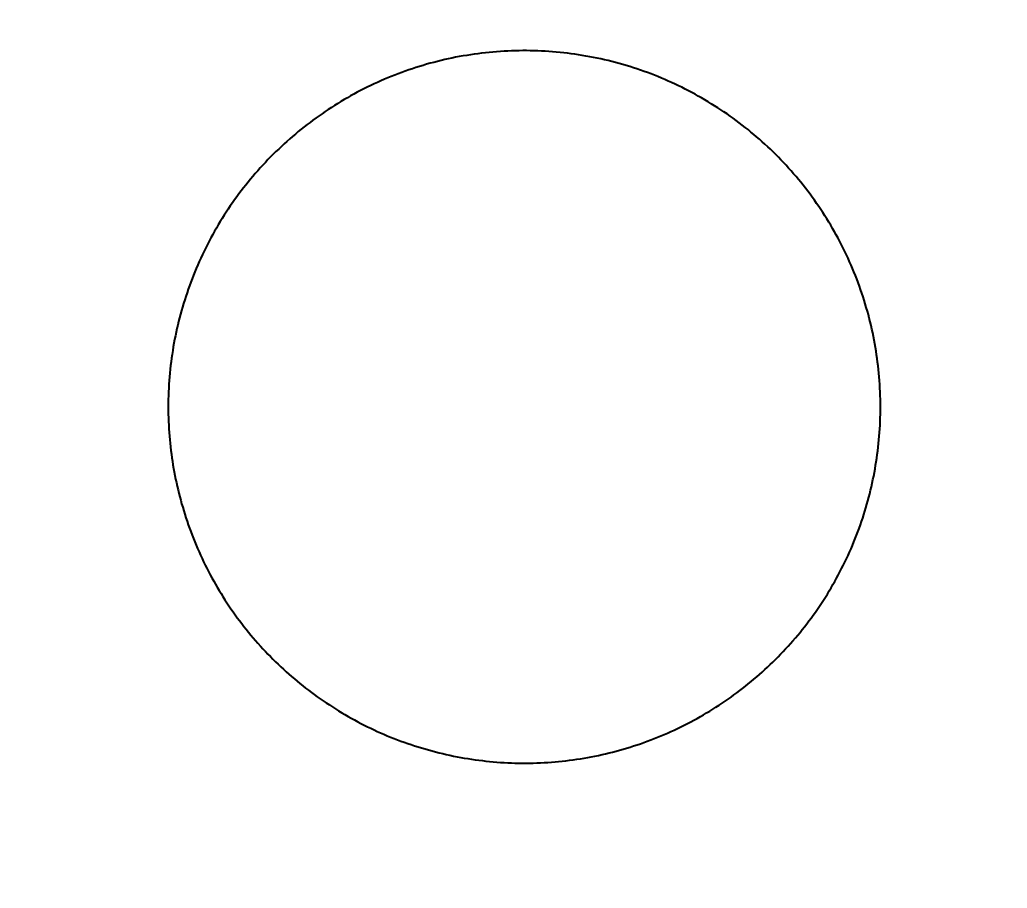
# Model space of a CAD drawing. Extents: x 0 to 420, y 0 to 297.
# Drawn here: x 125.72 to 131.27, y 162.24 to 167.11 of the extents above; entities that cross this region are included whole.
import ezdxf
from ezdxf.enums import TextEntityAlignment as Align

# ---------------------------------------------------------------- set-up
doc = ezdxf.new("R2010")
doc.units = 0
doc.header["$LTSCALE"] = 23.1
doc.layers.add('10000_FRONT', color=7, linetype='CONTINUOUS')
doc.layers.add('10100_DIM_FRONT', color=7, linetype='CONTINUOUS')
doc.dimstyles.get("Standard").update_dxf_attribs({"dimtxt": 2.5, "dimasz": 2.5, "dimexe": 1.25, "dimexo": 0.625, "dimtad": 1, "dimcen": 2.5, "dimazin": 3, "dimtfac": 1, "dimtmove": 0, "dimatfit": 3})

# ---------------------------------------------------------------- blocks, each defined once
blk = doc.blocks.new('*D1')
at = {"layer": '10100_DIM_FRONT', "linetype": 'CONTINUOUS'}
for p, q in [((110.808052, 190.739389), (110.808052, 134.086548)), ((146.308052, 190.739389), (146.308052, 134.086548)), ((110.808052, 136.086548), (128.558052, 136.086548)), ((146.308052, 136.086548), (128.558052, 136.086548))]:
    blk.add_line(p, q, dxfattribs=at)
for points in [[(114.308052, 136.586548), (110.808052, 136.086548), (114.308052, 135.586548)], [(142.808052, 135.586548), (146.308052, 136.086548), (142.808052, 136.586548)]]:
    blk.add_solid(points, dxfattribs=at)
blk.add_text('35,5', height=3.5, dxfattribs=at).set_placement((124.727394, 136.961548), (134.227394, 136.961548), align=Align.FIT)

msp = doc.modelspace()

# ---------------------------------------------------------------- linework, layer by layer
at = {"layer": '10000_FRONT', "color": 7, "linetype": 'CONTINUOUS'}
for points in [[(130.5581, 164.9404), (130.5579, 164.9615), (130.5576, 164.9827), (130.5571, 165.0037), (130.5563, 165.0248), (130.5553, 165.0458), (130.554, 165.0667), (130.5526, 165.0877), (130.5509, 165.1086), (130.5491, 165.1294), (130.547, 165.1502), (130.5447, 165.171), (130.5422, 165.1918), (130.5394, 165.2125), (130.5365, 165.2332), (130.5333, 165.2538), (130.53, 165.2744), (130.5264, 165.295), (130.5226, 165.3155), (130.5185, 165.336), (130.5143, 165.3564), (130.5099, 165.3768), (130.5052, 165.3972), (130.5003, 165.4176), (130.4952, 165.4379), (130.4899, 165.4582), (130.4844, 165.4784), (130.4786, 165.4986), (130.4726, 165.5187), (130.4664, 165.5389), (130.46, 165.559), (130.4534, 165.579), (130.4465, 165.599), (130.4394, 165.619), (130.4322, 165.6388), (130.4247, 165.6585), (130.417, 165.6782), (130.4091, 165.6977), (130.4011, 165.7171), (130.3928, 165.7364), (130.3844, 165.7556), (130.3757, 165.7747), (130.3669, 165.7937), (130.3578, 165.8126), (130.3486, 165.8313), (130.3392, 165.85), (130.3296, 165.8685), (130.3198, 165.887), (130.3098, 165.9054), (130.2997, 165.9236), (130.2893, 165.9417), (130.2787, 165.9598), (130.268, 165.9777), (130.2571, 165.9955), (130.2459, 166.0133), (130.2346, 166.0309), (130.2231, 166.0484), (130.2114, 166.0658), (130.1995, 166.0831), (130.1874, 166.1002), (130.1751, 166.1173), (130.1626, 166.1343), (130.1499, 166.1512), (130.1371, 166.1679), (130.124, 166.1846), (130.1107, 166.2011), (130.0973, 166.2174), (130.0837, 166.2336), (130.07, 166.2496), (130.0561, 166.2655), (130.0421, 166.2812), (130.0279, 166.2967), (130.0136, 166.312), (129.9991, 166.3272), (129.9845, 166.3423), (129.9697, 166.3571), (129.9548, 166.3718), (129.9398, 166.3864), (129.9246, 166.4007), (129.9093, 166.4149), (129.8938, 166.429), (129.8781, 166.4429), (129.8624, 166.4566), (129.8464, 166.4702), (129.8304, 166.4835), (129.8141, 166.4968), (129.7978, 166.5098), (129.7813, 166.5227), (129.7646, 166.5355), (129.7478, 166.548), (129.7309, 166.5604), (129.7138, 166.5727), (129.6965, 166.5848), (129.6791, 166.5967), (129.6616, 166.6084), (129.6439, 166.62), (129.626, 166.6314), (129.608, 166.6426), (129.5899, 166.6536), (129.5718, 166.6644), (129.5535, 166.675), (129.5351, 166.6854), (129.5167, 166.6956), (129.4982, 166.7056), (129.4796, 166.7154), (129.4609, 166.725), (129.4421, 166.7344), (129.4232, 166.7435), (129.4043, 166.7525), (129.3853, 166.7613), (129.3662, 166.7699), (129.347, 166.7782), (129.3277, 166.7864), (129.3083, 166.7943), (129.2889, 166.8021), (129.2694, 166.8096), (129.2498, 166.817), (129.2301, 166.8241), (129.2103, 166.8311), (129.1905, 166.8378), (129.1705, 166.8443), (129.1505, 166.8507), (129.1304, 166.8568), (129.1102, 166.8627), (129.0899, 166.8684), (129.0695, 166.8739), (129.0491, 166.8792), (129.0286, 166.8843), (129.0079, 166.8891), (128.9872, 166.8938), (128.9665, 166.8982), (128.9457, 166.9025), (128.925, 166.9064), (128.9042, 166.9102), (128.8834, 166.9137), (128.8626, 166.917), (128.8418, 166.9201), (128.821, 166.923), (128.8002, 166.9256), (128.7793, 166.9281), (128.7585, 166.9303), (128.7376, 166.9323), (128.7167, 166.934), (128.6959, 166.9356), (128.675, 166.9369), (128.6541, 166.9381), (128.6331, 166.939), (128.6122, 166.9396), (128.5913, 166.9401), (128.5703, 166.9404), (128.5494, 166.9404), (128.5284, 166.9402), (128.5074, 166.9398), (128.4864, 166.9391), (128.4654, 166.9383), (128.4444, 166.9372), (128.4234, 166.9359), (128.4023, 166.9343), (128.3813, 166.9326), (128.3602, 166.9306), (128.3391, 166.9284), (128.3181, 166.926), (128.297, 166.9233), (128.276, 166.9204), (128.2551, 166.9173), (128.2342, 166.914), (128.2135, 166.9105), (128.1927, 166.9067), (128.1721, 166.9028), (128.1515, 166.8986), (128.1309, 166.8942), (128.1105, 166.8897), (128.09, 166.8849), (128.0697, 166.8798), (128.0494, 166.8746), (128.0292, 166.8692), (128.009, 166.8635), (127.9889, 166.8577), (127.9689, 166.8516), (127.9489, 166.8454), (127.929, 166.8389), (127.9092, 166.8322), (127.8894, 166.8253), (127.8696, 166.8182), (127.85, 166.8108), (127.8304, 166.8033), (127.8108, 166.7956), (127.7914, 166.7876), (127.772, 166.7794), (127.7526, 166.771), (127.7333, 166.7624), (127.7141, 166.7536), (127.6949, 166.7445), (127.6759, 166.7353), (127.6569, 166.7258), (127.638, 166.7162), (127.6193, 166.7064), (127.6007, 166.6964), (127.5823, 166.6862), (127.564, 166.6758)], [(127.564, 166.6758), (127.5458, 166.6653), (127.5277, 166.6545), (127.5098, 166.6436), (127.492, 166.6326), (127.4743, 166.6213), (127.4568, 166.6099), (127.4393, 166.5982), (127.422, 166.5864), (127.4049, 166.5745), (127.3879, 166.5623), (127.371, 166.55), (127.3542, 166.5375), (127.3375, 166.5248), (127.321, 166.5119), (127.3046, 166.4989), (127.2884, 166.4857), (127.2722, 166.4723), (127.2562, 166.4587), (127.2403, 166.445), (127.2246, 166.431), (127.209, 166.4169), (127.1935, 166.4026), (127.1782, 166.3881), (127.1629, 166.3735), (127.1479, 166.3586), (127.1329, 166.3436), (127.1181, 166.3284), (127.1035, 166.3131), (127.0891, 166.2977), (127.0749, 166.2821), (127.0609, 166.2664), (127.047, 166.2506), (127.0333, 166.2346), (127.0198, 166.2185), (127.0065, 166.2023), (126.9934, 166.186), (126.9804, 166.1696), (126.9676, 166.153), (126.955, 166.1363), (126.9426, 166.1195), (126.9304, 166.1025), (126.9183, 166.0855), (126.9064, 166.0683), (126.8947, 166.0509), (126.8832, 166.0335), (126.8719, 166.0159), (126.8607, 165.9982), (126.8497, 165.9804), (126.8389, 165.9624), (126.8283, 165.9444), (126.8178, 165.9262), (126.8076, 165.9078), (126.7975, 165.8894), (126.7876, 165.8708), (126.7779, 165.8521), (126.7684, 165.8332), (126.7591, 165.8143), (126.7499, 165.7952), (126.741, 165.776), (126.7322, 165.7567), (126.7237, 165.7374), (126.7154, 165.718), (126.7074, 165.6986), (126.6995, 165.6791), (126.6918, 165.6596), (126.6844, 165.64), (126.6772, 165.6203), (126.6702, 165.6005), (126.6634, 165.5808), (126.6568, 165.5609), (126.6504, 165.541), (126.6442, 165.521), (126.6383, 165.501), (126.6325, 165.4809), (126.627, 165.4608), (126.6216, 165.4406), (126.6165, 165.4203), (126.6116, 165.4), (126.6069, 165.3797), (126.6024, 165.3592), (126.5981, 165.3387), (126.5941, 165.3182), (126.5902, 165.2976), (126.5866, 165.2769), (126.5831, 165.2562), (126.5799, 165.2354), (126.5769, 165.2145), (126.5741, 165.1936), (126.5716, 165.1726), (126.5692, 165.1516), (126.5671, 165.1305), (126.5652, 165.1095), (126.5635, 165.0884), (126.5621, 165.0673), (126.5608, 165.0461), (126.5598, 165.025), (126.5591, 165.0039), (126.5585, 164.9827), (126.5582, 164.9616), (126.5581, 164.9404)], [(126.5581, 164.9404), (126.5582, 164.9198), (126.5585, 164.8992), (126.559, 164.8787), (126.5598, 164.8582), (126.5607, 164.8377), (126.5619, 164.8173), (126.5632, 164.7969), (126.5648, 164.7765), (126.5666, 164.7562), (126.5686, 164.7359), (126.5707, 164.7157), (126.5731, 164.6955), (126.5757, 164.6753), (126.5785, 164.6551), (126.5815, 164.635), (126.5847, 164.6149), (126.5881, 164.5949), (126.5917, 164.5749), (126.5956, 164.5549), (126.5996, 164.535), (126.6038, 164.5151), (126.6082, 164.4952), (126.6129, 164.4754), (126.6177, 164.4556), (126.6227, 164.4358), (126.628, 164.4161), (126.6334, 164.3964), (126.6391, 164.3767), (126.645, 164.3571), (126.6511, 164.3375), (126.6574, 164.3179), (126.6639, 164.2984), (126.6706, 164.2789), (126.6775, 164.2595), (126.6846, 164.2402), (126.6919, 164.221), (126.6994, 164.2019), (126.7071, 164.1829), (126.7149, 164.164), (126.723, 164.1452), (126.7312, 164.1265), (126.7396, 164.1079), (126.7482, 164.0894), (126.7569, 164.071), (126.7659, 164.0527), (126.775, 164.0345), (126.7843, 164.0164), (126.7938, 163.9984), (126.8035, 163.9805), (126.8134, 163.9627), (126.8234, 163.945), (126.8336, 163.9274), (126.844, 163.9099), (126.8546, 163.8925), (126.8653, 163.8752), (126.8763, 163.858), (126.8874, 163.8409), (126.8987, 163.8239), (126.9102, 163.807), (126.9219, 163.7902), (126.9337, 163.7736), (126.9457, 163.757), (126.958, 163.7405), (126.9704, 163.7241), (126.983, 163.7078), (126.9958, 163.6916), (127.0087, 163.6756), (127.0219, 163.6597), (127.0351, 163.644), (127.0485, 163.6284), (127.062, 163.613), (127.0757, 163.5977), (127.0895, 163.5826), (127.1035, 163.5677), (127.1176, 163.5529), (127.1318, 163.5383), (127.1462, 163.5238), (127.1607, 163.5095), (127.1754, 163.4953), (127.1902, 163.4813), (127.2051, 163.4675), (127.2201, 163.4538), (127.2353, 163.4402), (127.2507, 163.4268), (127.2662, 163.4136), (127.2818, 163.4005), (127.2975, 163.3876), (127.3134, 163.3748), (127.3295, 163.3622), (127.3456, 163.3498), (127.362, 163.3375), (127.3784, 163.3253), (127.395, 163.3133), (127.4117, 163.3015), (127.4286, 163.2898), (127.4456, 163.2783), (127.4628, 163.267), (127.4801, 163.2558), (127.4975, 163.2448), (127.5151, 163.2339), (127.5327, 163.2232), (127.5505, 163.2128), (127.5683, 163.2025), (127.5862, 163.1924), (127.6042, 163.1826), (127.6223, 163.1729), (127.6404, 163.1634), (127.6586, 163.1541), (127.6769, 163.145), (127.6953, 163.1361), (127.7137, 163.1274), (127.7323, 163.1188), (127.7509, 163.1105), (127.7696, 163.1024), (127.7884, 163.0944), (127.8072, 163.0867), (127.8261, 163.0791), (127.8452, 163.0718), (127.8642, 163.0646), (127.8834, 163.0576), (127.9027, 163.0508), (127.922, 163.0442), (127.9414, 163.0378), (127.9609, 163.0316), (127.9804, 163.0256), (128.0001, 163.0198), (128.0198, 163.0142), (128.0396, 163.0087), (128.0595, 163.0035), (128.0795, 162.9985), (128.0995, 162.9937), (128.1197, 162.989), (128.1399, 162.9846), (128.1601, 162.9804), (128.1803, 162.9764), (128.2005, 162.9726), (128.2208, 162.969), (128.241, 162.9657), (128.2613, 162.9626), (128.2816, 162.9596), (128.3018, 162.9569), (128.3221, 162.9544), (128.3424, 162.9521), (128.3627, 162.95), (128.3831, 162.9481), (128.4034, 162.9464), (128.4238, 162.9449), (128.4441, 162.9437), (128.4645, 162.9426), (128.4849, 162.9417), (128.5052, 162.9411), (128.5256, 162.9407), (128.546, 162.9404), (128.5665, 162.9404), (128.5869, 162.9406), (128.6073, 162.941), (128.6278, 162.9416), (128.6483, 162.9424), (128.6687, 162.9434), (128.6892, 162.9447), (128.7097, 162.9461), (128.7302, 162.9478), (128.7507, 162.9497), (128.7712, 162.9518), (128.7918, 162.9541), (128.8123, 162.9566), (128.8328, 162.9593), (128.8532, 162.9623), (128.8735, 162.9654), (128.8938, 162.9688), (128.914, 162.9723), (128.9341, 162.9761), (128.9542, 162.98), (128.9743, 162.9842), (128.9943, 162.9885), (129.0142, 162.9931), (129.034, 162.9979), (129.0538, 163.0028), (129.0736, 163.008), (129.0932, 163.0133), (129.1129, 163.0189), (129.1324, 163.0246), (129.1519, 163.0306), (129.1714, 163.0368), (129.1908, 163.0431), (129.2101, 163.0497), (129.2294, 163.0564), (129.2486, 163.0634), (129.2677, 163.0705), (129.2868, 163.0779), (129.3058, 163.0854), (129.3248, 163.0932), (129.3437, 163.1012), (129.3625, 163.1093), (129.3813, 163.1177), (129.4001, 163.1263), (129.4187, 163.1351), (129.4373, 163.144), (129.4558, 163.1532)], [(129.4558, 163.1532), (129.4742, 163.1626), (129.4925, 163.1721), (129.5106, 163.1818), (129.5286, 163.1917), (129.5465, 163.2017), (129.5642, 163.2119), (129.5819, 163.2223), (129.5994, 163.2329), (129.6168, 163.2436), (129.634, 163.2545), (129.6512, 163.2656), (129.6682, 163.2768), (129.6851, 163.2882), (129.7019, 163.2998), (129.7186, 163.3115), (129.7351, 163.3234), (129.7515, 163.3355), (129.7678, 163.3477), (129.784, 163.3601), (129.8, 163.3727), (129.8159, 163.3855), (129.8317, 163.3984), (129.8474, 163.4115), (129.863, 163.4247), (129.8784, 163.4381), (129.8937, 163.4517), (129.9089, 163.4655), (129.924, 163.4795), (129.9389, 163.4936), (129.9537, 163.5079), (129.9684, 163.5223), (129.983, 163.537), (129.9974, 163.5517), (130.0116, 163.5666), (130.0256, 163.5817), (130.0395, 163.5968), (130.0532, 163.6121), (130.0667, 163.6275), (130.0801, 163.643), (130.0933, 163.6586), (130.1063, 163.6744), (130.1191, 163.6902), (130.1318, 163.7062), (130.1443, 163.7223), (130.1566, 163.7385), (130.1688, 163.7549), (130.1808, 163.7713), (130.1926, 163.7879), (130.2042, 163.8046), (130.2157, 163.8214), (130.227, 163.8383), (130.2382, 163.8554), (130.2491, 163.8725), (130.2599, 163.8898), (130.2706, 163.9072), (130.281, 163.9248), (130.2913, 163.9424), (130.3014, 163.9602), (130.3113, 163.9781), (130.3211, 163.9961), (130.3307, 164.0142), (130.3401, 164.0324), (130.3494, 164.0508), (130.3584, 164.0693), (130.3673, 164.0879), (130.376, 164.1066), (130.3845, 164.1254), (130.3927, 164.1442), (130.4008, 164.163), (130.4087, 164.182), (130.4163, 164.2009), (130.4238, 164.22), (130.4311, 164.2391), (130.4381, 164.2582), (130.445, 164.2774), (130.4516, 164.2967), (130.4581, 164.316), (130.4643, 164.3354), (130.4704, 164.3548), (130.4762, 164.3743), (130.4819, 164.3938), (130.4874, 164.4134), (130.4926, 164.4331), (130.4977, 164.4528), (130.5026, 164.4726), (130.5072, 164.4924), (130.5117, 164.5123), (130.516, 164.5322), (130.52, 164.5522), (130.5239, 164.5722), (130.5275, 164.5923), (130.531, 164.6125), (130.5343, 164.6327), (130.5373, 164.653), (130.5402, 164.6733), (130.5428, 164.6937), (130.5452, 164.7141), (130.5475, 164.7346), (130.5495, 164.7552), (130.5513, 164.7757), (130.5529, 164.7962), (130.5543, 164.8168), (130.5554, 164.8374), (130.5564, 164.8579), (130.5571, 164.8785), (130.5576, 164.8991), (130.558, 164.9198), (130.5581, 164.9404)]]:
    msp.add_lwpolyline(points, dxfattribs=at)

# ---------------------------------------------------------------- dimensions: what is measured, and where the dimension line sits
at = {"layer": '10100_DIM_FRONT', "linetype": 'CONTINUOUS'}
dim = msp.add_linear_dim(base=(146.3081, 136.0865), p1=(110.8081, 190.7394), p2=(146.3081, 190.7394), dimstyle='Standard', dxfattribs=at)
dim.commit()
dim.dimension.update_dxf_attribs({"geometry": '*D1', "text_midpoint": (129.4774, 138.7115), "dimtype": 128})

doc.saveas('drawing.dxf')
